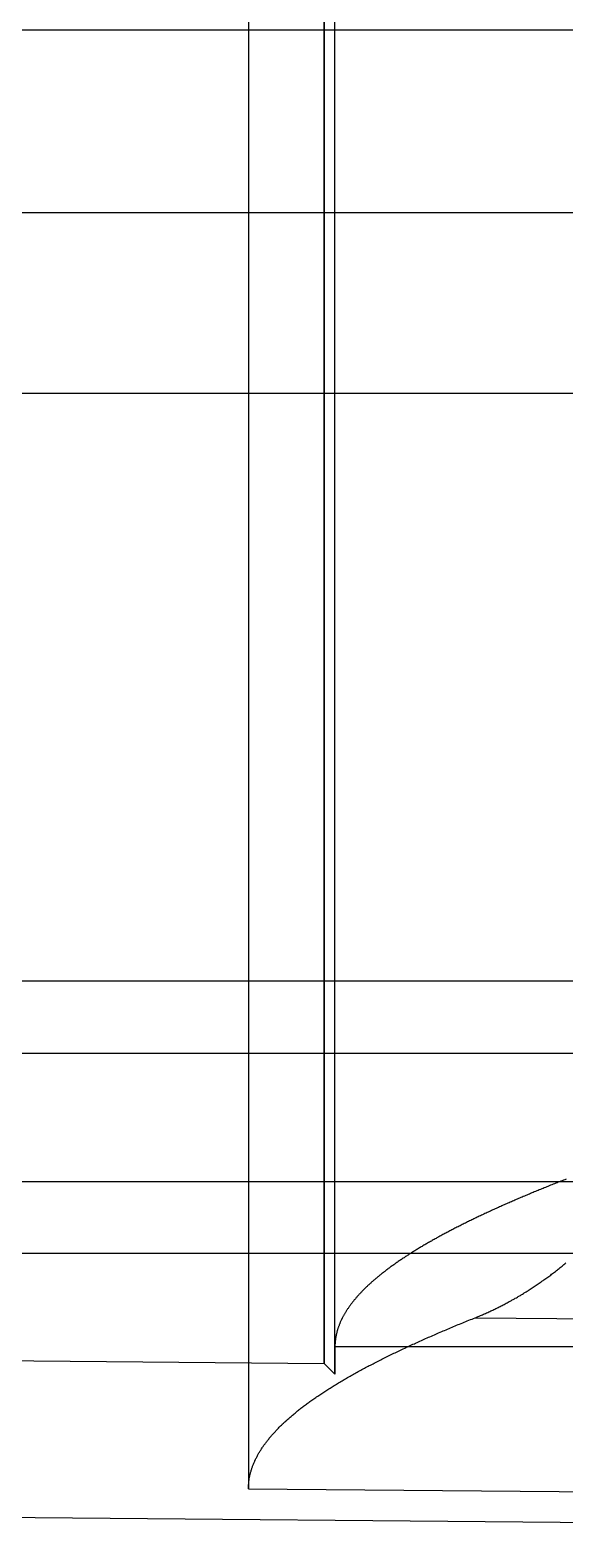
# Model space of a CAD drawing. Extents: x 0 to 702, y -13 to 12.
# Drawn here: x 690.23 to 694.32, y -12.33 to -0.86 of the extents above; entities that cross this region are included whole.
import ezdxf

# ---------------------------------------------------------------- set-up
doc = ezdxf.new("R2010")
doc.units = 0
doc.layers.get('0').update_dxf_attribs({"linetype": 'CONTINUOUS'})

# ---------------------------------------------------------------- blocks, each defined once
blk = doc.blocks.new('*U1')
for p, q in [((668.5, -0.856, 25.987), (702, -0.856, 25.987)), ((668.5, -3.633, 25.568), (702, -3.633, 25.568)), ((672.2, -8.128, 9.221), (698.4, -8.128, 9.221)), ((672.2, -10.211, 19.269), (698.4, -10.211, 19.269))]:
    blk.add_line(p, q)
at = {"extrusion": (0, -0.11486, 0.993382)}
for p, q in [((668.5, -0.856, 25.987), (702, -0.856, 25.987)), ((668.5, -2.252, 25.826), (702, -2.252, 25.826))]:
    blk.add_line(p, q, dxfattribs=at)
at = {"extrusion": (0, -0.183875, 0.98295)}
for p, q in [((668.5, -2.252, 25.826), (702, -2.252, 25.826)), ((668.5, -3.633, 25.568), (702, -3.633, 25.568))]:
    blk.add_line(p, q, dxfattribs=at)
at = {"extrusion": (0, -0.988768, -0.149458)}
for p, q in [((672.2, -8.128, 9.221), (698.4, -8.128, 9.221)), ((672.2, -8.681, 12.88), (698.4, -8.681, 12.88)), ((672.2, -9.662, 15.636), (698.4, -9.662, 15.636)), ((672.2, -10.211, 19.269), (698.4, -10.211, 19.269))]:
    blk.add_line(p, q, dxfattribs=at)
at = {"extrusion": (0, -0.942084, -0.335378)}
for p, q in [((672.2, -8.681, 12.88), (698.4, -8.681, 12.88)), ((672.2, -9.662, 15.636), (698.4, -9.662, 15.636))]:
    blk.add_line(p, q, dxfattribs=at)
blk = doc.blocks.new('*U4')
for p, q in [((642.2, -10.614738, 15.987856), (692.480303, -11.053528, 15.987856)), ((642.2, -10.614738, 15.987856), (692.480303, -11.053528, 15.987856)), ((693.633359, -10.704306, 7.232889), (702, -10.775829, 7.218207)), ((692.561943, -10.924762, 13.902303), (702, -10.924762, 13.902303)), ((692.480303, -11.053528, 15.987856), (692.561943, -11.136605, 15.987856)), ((692.480303, -11.053528, 15.987856), (692.561943, -11.136605, 15.987856)), ((642.28691, -11.81363, 15.987856), (702, -12.334738, 15.987856)), ((642.28691, -11.81363, 15.987856), (702, -12.334738, 15.987856)), ((691.90019, -12.012084, 13.679108), (702, -12.098424, 13.661385))]:
    blk.add_line(p, q)
at = {"extrusion": (-0.008727, -0.979538, -0.20107)}
for p, q in [((693.633359, -10.704306, 7.232889), (702, -10.775829, 7.218207)), ((691.90019, -12.012084, 13.679108), (702, -12.098424, 13.661385))]:
    blk.add_line(p, q, dxfattribs=at)
at = {"extrusion": (0, 0.979575, 0.201078)}
blk.add_line((692.561943, -10.924762, 13.902303), (702, -10.924762, 13.902303), dxfattribs=at)
for points in [[(693.633, -10.7043, 7.23289), (693.641, -10.701, 7.21672), (693.65, -10.6978, 7.20056), (693.658, -10.6944, 7.18441), (693.666, -10.6911, 7.16826), (693.674, -10.6877, 7.15212), (693.682, -10.6843, 7.13598), (693.69, -10.6809, 7.11985), (693.698, -10.6774, 7.10373), (693.706, -10.6739, 7.08762), (693.714, -10.6704, 7.07151), (693.722, -10.6668, 7.0554), (693.73, -10.6632, 7.03931), (693.738, -10.6596, 7.02322), (693.746, -10.656, 7.00713), (693.754, -10.6523, 6.99106), (693.762, -10.6486, 6.97499), (693.77, -10.6449, 6.95892), (693.778, -10.6411, 6.94286), (693.785, -10.6373, 6.92681), (693.793, -10.6335, 6.91077), (693.801, -10.6296, 6.89473), (693.809, -10.6258, 6.8787), (693.817, -10.6218, 6.86267), (693.825, -10.6179, 6.84666), (693.833, -10.6139, 6.83064), (693.841, -10.6099, 6.81464), (693.848, -10.6059, 6.79864), (693.856, -10.6018, 6.78265), (693.864, -10.5978, 6.76666), (693.872, -10.5936, 6.75069), (693.88, -10.5895, 6.73471), (693.887, -10.5853, 6.71875), (693.895, -10.5811, 6.70279), (693.903, -10.5769, 6.68684), (693.911, -10.5726, 6.67089), (693.918, -10.5683, 6.65496), (693.926, -10.564, 6.63902), (693.934, -10.5596, 6.6231), (693.941, -10.5552, 6.60718), (693.949, -10.5508, 6.59127), (693.957, -10.5464, 6.57536), (693.964, -10.5419, 6.55947), (693.972, -10.5374, 6.54358), (693.98, -10.5328, 6.52769), (693.987, -10.5283, 6.51181), (693.995, -10.5237, 6.49594), (694.003, -10.5191, 6.48008), (694.01, -10.5144, 6.46422), (694.018, -10.5097, 6.44837), (694.025, -10.505, 6.43253), (694.033, -10.5002, 6.41669), (694.041, -10.4955, 6.40087), (694.048, -10.4907, 6.38504), (694.056, -10.4858, 6.36923), (694.063, -10.4809, 6.35342), (694.071, -10.476, 6.33762), (694.078, -10.4711, 6.32182), (694.086, -10.4662, 6.30604), (694.093, -10.4612, 6.29025), (694.101, -10.4562, 6.27448), (694.108, -10.4511, 6.25871), (694.116, -10.446, 6.24295), (694.123, -10.4409, 6.2272), (694.13, -10.4358, 6.21146), (694.138, -10.4306, 6.19572), (694.145, -10.4254, 6.17999), (694.153, -10.4202, 6.16426), (694.16, -10.4149, 6.14855), (694.167, -10.4096, 6.13283), (694.175, -10.4043, 6.11713), (694.182, -10.3989, 6.10144), (694.19, -10.3935, 6.08575), (694.197, -10.3881, 6.07007), (694.204, -10.3827, 6.05439), (694.212, -10.3772, 6.03872), (694.219, -10.3717, 6.02306), (694.226, -10.3661, 6.00741), (694.233, -10.3606, 5.99176), (694.241, -10.355, 5.97613), (694.248, -10.3493, 5.96049), (694.255, -10.3437, 5.94487), (694.263, -10.338, 5.92925), (694.27, -10.3323, 5.91364), (694.277, -10.3265, 5.89804), (694.284, -10.3207, 5.88245), (694.291, -10.3149, 5.86686), (694.299, -10.3091, 5.85128), (694.306, -10.3032, 5.8357), (694.313, -10.2973, 5.82014), (694.32, -10.2913, 5.80458), (694.327, -10.2854, 5.78903)], [(693.633, -10.7043, 7.23289), (693.641, -10.701, 7.21672), (693.65, -10.6978, 7.20056), (693.658, -10.6944, 7.18441), (693.666, -10.6911, 7.16826), (693.674, -10.6877, 7.15212), (693.682, -10.6843, 7.13598), (693.69, -10.6809, 7.11985), (693.698, -10.6774, 7.10373), (693.706, -10.6739, 7.08762), (693.714, -10.6704, 7.07151), (693.722, -10.6668, 7.0554), (693.73, -10.6632, 7.03931), (693.738, -10.6596, 7.02322), (693.746, -10.656, 7.00713), (693.754, -10.6523, 6.99106), (693.762, -10.6486, 6.97499), (693.77, -10.6449, 6.95892), (693.778, -10.6411, 6.94286), (693.785, -10.6373, 6.92681), (693.793, -10.6335, 6.91077), (693.801, -10.6296, 6.89473), (693.809, -10.6258, 6.8787), (693.817, -10.6218, 6.86267), (693.825, -10.6179, 6.84666), (693.833, -10.6139, 6.83064), (693.841, -10.6099, 6.81464), (693.848, -10.6059, 6.79864), (693.856, -10.6018, 6.78265), (693.864, -10.5978, 6.76666), (693.872, -10.5936, 6.75069), (693.88, -10.5895, 6.73471), (693.887, -10.5853, 6.71875), (693.895, -10.5811, 6.70279), (693.903, -10.5769, 6.68684), (693.911, -10.5726, 6.67089), (693.918, -10.5683, 6.65496), (693.926, -10.564, 6.63902), (693.934, -10.5596, 6.6231), (693.941, -10.5552, 6.60718), (693.949, -10.5508, 6.59127), (693.957, -10.5464, 6.57536), (693.964, -10.5419, 6.55947), (693.972, -10.5374, 6.54358), (693.98, -10.5328, 6.52769), (693.987, -10.5283, 6.51181), (693.995, -10.5237, 6.49594), (694.003, -10.5191, 6.48008), (694.01, -10.5144, 6.46422), (694.018, -10.5097, 6.44837), (694.025, -10.505, 6.43253), (694.033, -10.5002, 6.41669), (694.041, -10.4955, 6.40087), (694.048, -10.4907, 6.38504), (694.056, -10.4858, 6.36923), (694.063, -10.4809, 6.35342), (694.071, -10.476, 6.33762), (694.078, -10.4711, 6.32182), (694.086, -10.4662, 6.30604), (694.093, -10.4612, 6.29025), (694.101, -10.4562, 6.27448), (694.108, -10.4511, 6.25871), (694.116, -10.446, 6.24295), (694.123, -10.4409, 6.2272), (694.13, -10.4358, 6.21146), (694.138, -10.4306, 6.19572), (694.145, -10.4254, 6.17999), (694.153, -10.4202, 6.16426), (694.16, -10.4149, 6.14855), (694.167, -10.4096, 6.13283), (694.175, -10.4043, 6.11713), (694.182, -10.3989, 6.10144), (694.19, -10.3935, 6.08575), (694.197, -10.3881, 6.07007), (694.204, -10.3827, 6.05439), (694.212, -10.3772, 6.03872), (694.219, -10.3717, 6.02306), (694.226, -10.3661, 6.00741), (694.233, -10.3606, 5.99176), (694.241, -10.355, 5.97613), (694.248, -10.3493, 5.96049), (694.255, -10.3437, 5.94487), (694.263, -10.338, 5.92925), (694.27, -10.3323, 5.91364), (694.277, -10.3265, 5.89804), (694.284, -10.3207, 5.88245), (694.291, -10.3149, 5.86686), (694.299, -10.3091, 5.85128), (694.306, -10.3032, 5.8357), (694.313, -10.2973, 5.82014), (694.32, -10.2913, 5.80458), (694.327, -10.2854, 5.78903)], [(694.329, -9.64474, 7.66654), (694.319, -9.64862, 7.68543), (694.309, -9.6525, 7.70434), (694.299, -9.65638, 7.72324), (694.289, -9.66027, 7.74216), (694.279, -9.66415, 7.76108), (694.269, -9.66803, 7.78001), (694.26, -9.67192, 7.79894), (694.25, -9.67581, 7.81788), (694.24, -9.6797, 7.83683), (694.23, -9.68359, 7.85578), (694.221, -9.68748, 7.87475), (694.211, -9.69138, 7.89371), (694.201, -9.69527, 7.91269), (694.191, -9.69917, 7.93167), (694.182, -9.70307, 7.95066), (694.172, -9.70696, 7.96966), (694.163, -9.71087, 7.98866), (694.153, -9.71477, 8.00767), (694.143, -9.71867, 8.02669), (694.134, -9.72258, 8.04571), (694.124, -9.72648, 8.06475), (694.115, -9.73039, 8.08378), (694.105, -9.7343, 8.10283), (694.096, -9.73821, 8.12188), (694.086, -9.74213, 8.14094), (694.077, -9.74604, 8.16001), (694.068, -9.74995, 8.17909), (694.058, -9.75387, 8.19817), (694.049, -9.75779, 8.21726), (694.039, -9.76171, 8.23636), (694.03, -9.76563, 8.25546), (694.021, -9.76956, 8.27458), (694.011, -9.77348, 8.2937), (694.002, -9.77741, 8.31282), (693.993, -9.78133, 8.33196), (693.984, -9.78526, 8.3511), (693.974, -9.7892, 8.37025), (693.965, -9.79313, 8.38941), (693.956, -9.79706, 8.40858), (693.947, -9.801, 8.42775), (693.938, -9.80494, 8.44693), (693.929, -9.80887, 8.46612), (693.92, -9.81281, 8.48532), (693.911, -9.81676, 8.50452), (693.902, -9.8207, 8.52373), (693.893, -9.82465, 8.54296), (693.884, -9.82859, 8.56218), (693.875, -9.83254, 8.58142), (693.866, -9.83649, 8.60066), (693.857, -9.84044, 8.61992), (693.848, -9.8444, 8.63918), (693.839, -9.84835, 8.65845), (693.83, -9.85231, 8.67772), (693.821, -9.85627, 8.69701), (693.812, -9.86023, 8.7163), (693.804, -9.86419, 8.7356), (693.795, -9.86815, 8.75491), (693.786, -9.87212, 8.77423), (693.777, -9.87609, 8.79356), (693.769, -9.88006, 8.81289), (693.76, -9.88403, 8.83223), (693.751, -9.888, 8.85159), (693.743, -9.89197, 8.87095), (693.734, -9.89595, 8.89031), (693.725, -9.89993, 8.90969), (693.717, -9.90391, 8.92908), (693.708, -9.90789, 8.94847), (693.7, -9.91187, 8.96787), (693.691, -9.91585, 8.98728), (693.683, -9.91984, 9.0067), (693.674, -9.92383, 9.02613), (693.666, -9.92782, 9.04557), (693.658, -9.93181, 9.06502), (693.649, -9.9358, 9.08447), (693.641, -9.9398, 9.10393), (693.633, -9.9438, 9.12341), (693.624, -9.94779, 9.14289), (693.616, -9.9518, 9.16238), (693.608, -9.9558, 9.18188), (693.6, -9.9598, 9.20138), (693.591, -9.96381, 9.2209), (693.583, -9.96782, 9.24043), (693.575, -9.97183, 9.25996), (693.567, -9.97584, 9.27951), (693.559, -9.97985, 9.29906), (693.551, -9.98387, 9.31862), (693.543, -9.98788, 9.33819), (693.535, -9.9919, 9.35777), (693.527, -9.99593, 9.37736), (693.519, -9.99995, 9.39696), (693.511, -10.004, 9.41657), (693.503, -10.008, 9.43619), (693.495, -10.012, 9.45582), (693.487, -10.0161, 9.47545), (693.479, -10.0201, 9.4951), (693.471, -10.0241, 9.51475), (693.463, -10.0282, 9.53442), (693.456, -10.0322, 9.55409), (693.448, -10.0362, 9.57378), (693.44, -10.0403, 9.59347), (693.433, -10.0443, 9.61317), (693.425, -10.0484, 9.63289), (693.417, -10.0524, 9.65261), (693.41, -10.0565, 9.67234), (693.402, -10.0605, 9.69208), (693.395, -10.0646, 9.71184), (693.387, -10.0686, 9.7316), (693.379, -10.0727, 9.75137), (693.372, -10.0768, 9.77115), (693.365, -10.0808, 9.79094), (693.357, -10.0849, 9.81074), (693.35, -10.089, 9.83055), (693.342, -10.093, 9.85037), (693.335, -10.0971, 9.8702), (693.328, -10.1012, 9.89004), (693.32, -10.1052, 9.90989), (693.313, -10.1093, 9.92975), (693.306, -10.1134, 9.94963), (693.299, -10.1175, 9.96951), (693.292, -10.1216, 9.9894), (693.284, -10.1256, 10.0093), (693.277, -10.1297, 10.0292), (693.27, -10.1338, 10.0491), (693.263, -10.1379, 10.0691), (693.256, -10.142, 10.089), (693.249, -10.1461, 10.109), (693.242, -10.1502, 10.1289), (693.235, -10.1543, 10.1489), (693.228, -10.1584, 10.1689), (693.221, -10.1625, 10.1889), (693.214, -10.1666, 10.2089), (693.208, -10.1707, 10.2289), (693.201, -10.1748, 10.2489), (693.194, -10.1789, 10.269), (693.187, -10.1831, 10.289), (693.181, -10.1872, 10.3091), (693.174, -10.1913, 10.3291), (693.167, -10.1954, 10.3492), (693.161, -10.1995, 10.3693), (693.154, -10.2037, 10.3894), (693.147, -10.2078, 10.4095), (693.141, -10.2119, 10.4296), (693.134, -10.2161, 10.4498), (693.128, -10.2202, 10.4699), (693.121, -10.2243, 10.4901), (693.115, -10.2285, 10.5102), (693.109, -10.2326, 10.5304), (693.102, -10.2368, 10.5506), (693.096, -10.2409, 10.5708), (693.09, -10.2451, 10.591), (693.083, -10.2492, 10.6112), (693.077, -10.2534, 10.6315), (693.071, -10.2575, 10.6517), (693.065, -10.2617, 10.672), (693.059, -10.2658, 10.6922), (693.052, -10.27, 10.7125), (693.046, -10.2742, 10.7328), (693.04, -10.2783, 10.7531), (693.034, -10.2825, 10.7734), (693.028, -10.2867, 10.7938), (693.022, -10.2908, 10.8141), (693.016, -10.295, 10.8344), (693.011, -10.2992, 10.8548), (693.005, -10.3034, 10.8752), (692.999, -10.3076, 10.8956), (692.993, -10.3118, 10.916), (692.987, -10.3159, 10.9364), (692.982, -10.3201, 10.9568), (692.976, -10.3243, 10.9772), (692.97, -10.3285, 10.9977), (692.965, -10.3327, 11.0181), (692.959, -10.3369, 11.0386), (692.954, -10.3411, 11.0591), (692.948, -10.3453, 11.0796), (692.943, -10.3496, 11.1001), (692.937, -10.3538, 11.1206), (692.932, -10.358, 11.1411), (692.926, -10.3622, 11.1617), (692.921, -10.3664, 11.1822), (692.916, -10.3706, 11.2028), (692.91, -10.3749, 11.2234), (692.905, -10.3791, 11.244), (692.9, -10.3833, 11.2646), (692.895, -10.3876, 11.2852), (692.89, -10.3918, 11.3058), (692.884, -10.396, 11.3265), (692.879, -10.4003, 11.3471), (692.874, -10.4045, 11.3678), (692.869, -10.4088, 11.3885), (692.864, -10.413, 11.4092), (692.859, -10.4173, 11.4299), (692.854, -10.4215, 11.4507), (692.85, -10.4258, 11.4714), (692.845, -10.43, 11.4922), (692.84, -10.4343, 11.5129), (692.835, -10.4386, 11.5337), (692.831, -10.4428, 11.5545), (692.826, -10.4471, 11.5753), (692.821, -10.4514, 11.5962), (692.817, -10.4557, 11.617), (692.812, -10.4599, 11.6379), (692.808, -10.4642, 11.6587), (692.803, -10.4685, 11.6796), (692.799, -10.4728, 11.7005), (692.794, -10.4771, 11.7214), (692.79, -10.4814, 11.7423), (692.785, -10.4857, 11.7632), (692.781, -10.49, 11.7842), (692.777, -10.4943, 11.8051), (692.773, -10.4986, 11.8261), (692.768, -10.5029, 11.847), (692.764, -10.5072, 11.868), (692.76, -10.5115, 11.889), (692.756, -10.5158, 11.9099), (692.752, -10.5201, 11.9309), (692.748, -10.5244, 11.9519), (692.744, -10.5287, 11.9729), (692.74, -10.533, 11.994), (692.736, -10.5373, 12.015), (692.732, -10.5417, 12.036), (692.729, -10.546, 12.057), (692.725, -10.5503, 12.0781), (692.721, -10.5546, 12.0991), (692.718, -10.5589, 12.1201), (692.714, -10.5633, 12.1412), (692.71, -10.5676, 12.1622), (692.707, -10.5719, 12.1833), (692.703, -10.5762, 12.2044), (692.7, -10.5805, 12.2254), (692.696, -10.5849, 12.2465), (692.693, -10.5892, 12.2676), (692.69, -10.5935, 12.2886), (692.686, -10.5979, 12.3097), (692.683, -10.6022, 12.3308), (692.68, -10.6065, 12.3519), (692.677, -10.6108, 12.373), (692.674, -10.6152, 12.3941), (692.671, -10.6195, 12.4152), (692.668, -10.6238, 12.4363), (692.665, -10.6282, 12.4574), (692.662, -10.6325, 12.4785), (692.659, -10.6368, 12.4996), (692.656, -10.6412, 12.5207), (692.653, -10.6455, 12.5418), (692.65, -10.6498, 12.563), (692.647, -10.6542, 12.5841), (692.645, -10.6585, 12.6052), (692.642, -10.6629, 12.6264), (692.639, -10.6672, 12.6475), (692.637, -10.6715, 12.6687), (692.634, -10.6759, 12.6898), (692.632, -10.6802, 12.711), (692.629, -10.6846, 12.7321), (692.627, -10.6889, 12.7533), (692.625, -10.6932, 12.7745), (692.622, -10.6976, 12.7956), (692.62, -10.7019, 12.8168), (692.618, -10.7063, 12.838), (692.616, -10.7106, 12.8592), (692.613, -10.715, 12.8803), (692.611, -10.7193, 12.9015), (692.609, -10.7237, 12.9227), (692.607, -10.728, 12.9439), (692.605, -10.7324, 12.9651), (692.603, -10.7367, 12.9864), (692.601, -10.7411, 13.0076), (692.6, -10.7455, 13.0288), (692.598, -10.7498, 13.05), (692.596, -10.7542, 13.0712), (692.594, -10.7585, 13.0925), (692.593, -10.7629, 13.1137), (692.591, -10.7672, 13.1349), (692.589, -10.7716, 13.1562), (692.588, -10.776, 13.1774), (692.586, -10.7803, 13.1987), (692.585, -10.7847, 13.2199), (692.584, -10.7891, 13.2412), (692.582, -10.7934, 13.2624), (692.581, -10.7978, 13.2837), (692.58, -10.8021, 13.305), (692.578, -10.8065, 13.3263), (692.577, -10.8109, 13.3475), (692.576, -10.8153, 13.3688), (692.575, -10.8196, 13.3901), (692.574, -10.824, 13.4114), (692.573, -10.8284, 13.4327), (692.572, -10.8327, 13.454), (692.571, -10.8371, 13.4753), (692.57, -10.8415, 13.4966), (692.569, -10.8459, 13.5179), (692.568, -10.8502, 13.5392), (692.568, -10.8546, 13.5606), (692.567, -10.859, 13.5819), (692.566, -10.8634, 13.6032), (692.566, -10.8677, 13.6246), (692.565, -10.8721, 13.6459), (692.565, -10.8765, 13.6672), (692.564, -10.8809, 13.6886), (692.564, -10.8853, 13.7099), (692.563, -10.8897, 13.7313), (692.563, -10.894, 13.7527), (692.563, -10.8984, 13.774), (692.563, -10.9028, 13.7954), (692.562, -10.9072, 13.8168), (692.562, -10.9116, 13.8381), (692.562, -10.916, 13.8595), (692.562, -10.9204, 13.8809), (692.562, -10.9248, 13.9023)], [(694.329, -9.64474, 7.66654), (694.319, -9.64862, 7.68543), (694.309, -9.6525, 7.70434), (694.299, -9.65638, 7.72324), (694.289, -9.66027, 7.74216), (694.279, -9.66415, 7.76108), (694.269, -9.66803, 7.78001), (694.26, -9.67192, 7.79894), (694.25, -9.67581, 7.81788), (694.24, -9.6797, 7.83683), (694.23, -9.68359, 7.85578), (694.221, -9.68748, 7.87475), (694.211, -9.69138, 7.89371), (694.201, -9.69527, 7.91269), (694.191, -9.69917, 7.93167), (694.182, -9.70307, 7.95066), (694.172, -9.70696, 7.96966), (694.163, -9.71087, 7.98866), (694.153, -9.71477, 8.00767), (694.143, -9.71867, 8.02669), (694.134, -9.72258, 8.04571), (694.124, -9.72648, 8.06475), (694.115, -9.73039, 8.08378), (694.105, -9.7343, 8.10283), (694.096, -9.73821, 8.12188), (694.086, -9.74213, 8.14094), (694.077, -9.74604, 8.16001), (694.068, -9.74995, 8.17909), (694.058, -9.75387, 8.19817), (694.049, -9.75779, 8.21726), (694.039, -9.76171, 8.23636), (694.03, -9.76563, 8.25546), (694.021, -9.76956, 8.27458), (694.011, -9.77348, 8.2937), (694.002, -9.77741, 8.31282), (693.993, -9.78133, 8.33196), (693.984, -9.78526, 8.3511), (693.974, -9.7892, 8.37025), (693.965, -9.79313, 8.38941), (693.956, -9.79706, 8.40858), (693.947, -9.801, 8.42775), (693.938, -9.80494, 8.44693), (693.929, -9.80887, 8.46612), (693.92, -9.81281, 8.48532), (693.911, -9.81676, 8.50452), (693.902, -9.8207, 8.52373), (693.893, -9.82465, 8.54296), (693.884, -9.82859, 8.56218), (693.875, -9.83254, 8.58142), (693.866, -9.83649, 8.60066), (693.857, -9.84044, 8.61992), (693.848, -9.8444, 8.63918), (693.839, -9.84835, 8.65845), (693.83, -9.85231, 8.67772), (693.821, -9.85627, 8.69701), (693.812, -9.86023, 8.7163), (693.804, -9.86419, 8.7356), (693.795, -9.86815, 8.75491), (693.786, -9.87212, 8.77423), (693.777, -9.87609, 8.79356), (693.769, -9.88006, 8.81289), (693.76, -9.88403, 8.83223), (693.751, -9.888, 8.85159), (693.743, -9.89197, 8.87095), (693.734, -9.89595, 8.89031), (693.725, -9.89993, 8.90969), (693.717, -9.90391, 8.92908), (693.708, -9.90789, 8.94847), (693.7, -9.91187, 8.96787), (693.691, -9.91585, 8.98728), (693.683, -9.91984, 9.0067), (693.674, -9.92383, 9.02613), (693.666, -9.92782, 9.04557), (693.658, -9.93181, 9.06502), (693.649, -9.9358, 9.08447), (693.641, -9.9398, 9.10393), (693.633, -9.9438, 9.12341), (693.624, -9.94779, 9.14289), (693.616, -9.9518, 9.16238), (693.608, -9.9558, 9.18188), (693.6, -9.9598, 9.20138), (693.591, -9.96381, 9.2209), (693.583, -9.96782, 9.24043), (693.575, -9.97183, 9.25996), (693.567, -9.97584, 9.27951), (693.559, -9.97985, 9.29906), (693.551, -9.98387, 9.31862), (693.543, -9.98788, 9.33819), (693.535, -9.9919, 9.35777), (693.527, -9.99593, 9.37736), (693.519, -9.99995, 9.39696), (693.511, -10.004, 9.41657), (693.503, -10.008, 9.43619), (693.495, -10.012, 9.45582), (693.487, -10.0161, 9.47545), (693.479, -10.0201, 9.4951), (693.471, -10.0241, 9.51475), (693.463, -10.0282, 9.53442), (693.456, -10.0322, 9.55409), (693.448, -10.0362, 9.57378), (693.44, -10.0403, 9.59347), (693.433, -10.0443, 9.61317), (693.425, -10.0484, 9.63289), (693.417, -10.0524, 9.65261), (693.41, -10.0565, 9.67234), (693.402, -10.0605, 9.69208), (693.395, -10.0646, 9.71184), (693.387, -10.0686, 9.7316), (693.379, -10.0727, 9.75137), (693.372, -10.0768, 9.77115), (693.365, -10.0808, 9.79094), (693.357, -10.0849, 9.81074), (693.35, -10.089, 9.83055), (693.342, -10.093, 9.85037), (693.335, -10.0971, 9.8702), (693.328, -10.1012, 9.89004), (693.32, -10.1052, 9.90989), (693.313, -10.1093, 9.92975), (693.306, -10.1134, 9.94963), (693.299, -10.1175, 9.96951), (693.292, -10.1216, 9.9894), (693.284, -10.1256, 10.0093), (693.277, -10.1297, 10.0292), (693.27, -10.1338, 10.0491), (693.263, -10.1379, 10.0691), (693.256, -10.142, 10.089), (693.249, -10.1461, 10.109), (693.242, -10.1502, 10.1289), (693.235, -10.1543, 10.1489), (693.228, -10.1584, 10.1689), (693.221, -10.1625, 10.1889), (693.214, -10.1666, 10.2089), (693.208, -10.1707, 10.2289), (693.201, -10.1748, 10.2489), (693.194, -10.1789, 10.269), (693.187, -10.1831, 10.289), (693.181, -10.1872, 10.3091), (693.174, -10.1913, 10.3291), (693.167, -10.1954, 10.3492), (693.161, -10.1995, 10.3693), (693.154, -10.2037, 10.3894), (693.147, -10.2078, 10.4095), (693.141, -10.2119, 10.4296), (693.134, -10.2161, 10.4498), (693.128, -10.2202, 10.4699), (693.121, -10.2243, 10.4901), (693.115, -10.2285, 10.5102), (693.109, -10.2326, 10.5304), (693.102, -10.2368, 10.5506), (693.096, -10.2409, 10.5708), (693.09, -10.2451, 10.591), (693.083, -10.2492, 10.6112), (693.077, -10.2534, 10.6315), (693.071, -10.2575, 10.6517), (693.065, -10.2617, 10.672), (693.059, -10.2658, 10.6922), (693.052, -10.27, 10.7125), (693.046, -10.2742, 10.7328), (693.04, -10.2783, 10.7531), (693.034, -10.2825, 10.7734), (693.028, -10.2867, 10.7938), (693.022, -10.2908, 10.8141), (693.016, -10.295, 10.8344), (693.011, -10.2992, 10.8548), (693.005, -10.3034, 10.8752), (692.999, -10.3076, 10.8956), (692.993, -10.3118, 10.916), (692.987, -10.3159, 10.9364), (692.982, -10.3201, 10.9568), (692.976, -10.3243, 10.9772), (692.97, -10.3285, 10.9977), (692.965, -10.3327, 11.0181), (692.959, -10.3369, 11.0386), (692.954, -10.3411, 11.0591), (692.948, -10.3453, 11.0796), (692.943, -10.3496, 11.1001), (692.937, -10.3538, 11.1206), (692.932, -10.358, 11.1411), (692.926, -10.3622, 11.1617), (692.921, -10.3664, 11.1822), (692.916, -10.3706, 11.2028), (692.91, -10.3749, 11.2234), (692.905, -10.3791, 11.244), (692.9, -10.3833, 11.2646), (692.895, -10.3876, 11.2852), (692.89, -10.3918, 11.3058), (692.884, -10.396, 11.3265), (692.879, -10.4003, 11.3471), (692.874, -10.4045, 11.3678), (692.869, -10.4088, 11.3885), (692.864, -10.413, 11.4092), (692.859, -10.4173, 11.4299), (692.854, -10.4215, 11.4507), (692.85, -10.4258, 11.4714), (692.845, -10.43, 11.4922), (692.84, -10.4343, 11.5129), (692.835, -10.4386, 11.5337), (692.831, -10.4428, 11.5545), (692.826, -10.4471, 11.5753), (692.821, -10.4514, 11.5962), (692.817, -10.4557, 11.617), (692.812, -10.4599, 11.6379), (692.808, -10.4642, 11.6587), (692.803, -10.4685, 11.6796), (692.799, -10.4728, 11.7005), (692.794, -10.4771, 11.7214), (692.79, -10.4814, 11.7423), (692.785, -10.4857, 11.7632), (692.781, -10.49, 11.7842), (692.777, -10.4943, 11.8051), (692.773, -10.4986, 11.8261), (692.768, -10.5029, 11.847), (692.764, -10.5072, 11.868), (692.76, -10.5115, 11.889), (692.756, -10.5158, 11.9099), (692.752, -10.5201, 11.9309), (692.748, -10.5244, 11.9519), (692.744, -10.5287, 11.9729), (692.74, -10.533, 11.994), (692.736, -10.5373, 12.015), (692.732, -10.5417, 12.036), (692.729, -10.546, 12.057), (692.725, -10.5503, 12.0781), (692.721, -10.5546, 12.0991), (692.718, -10.5589, 12.1201), (692.714, -10.5633, 12.1412), (692.71, -10.5676, 12.1622), (692.707, -10.5719, 12.1833), (692.703, -10.5762, 12.2044), (692.7, -10.5805, 12.2254), (692.696, -10.5849, 12.2465), (692.693, -10.5892, 12.2676), (692.69, -10.5935, 12.2886), (692.686, -10.5979, 12.3097), (692.683, -10.6022, 12.3308), (692.68, -10.6065, 12.3519), (692.677, -10.6108, 12.373), (692.674, -10.6152, 12.3941), (692.671, -10.6195, 12.4152), (692.668, -10.6238, 12.4363), (692.665, -10.6282, 12.4574), (692.662, -10.6325, 12.4785), (692.659, -10.6368, 12.4996), (692.656, -10.6412, 12.5207), (692.653, -10.6455, 12.5418), (692.65, -10.6498, 12.563), (692.647, -10.6542, 12.5841), (692.645, -10.6585, 12.6052), (692.642, -10.6629, 12.6264), (692.639, -10.6672, 12.6475), (692.637, -10.6715, 12.6687), (692.634, -10.6759, 12.6898), (692.632, -10.6802, 12.711), (692.629, -10.6846, 12.7321), (692.627, -10.6889, 12.7533), (692.625, -10.6932, 12.7745), (692.622, -10.6976, 12.7956), (692.62, -10.7019, 12.8168), (692.618, -10.7063, 12.838), (692.616, -10.7106, 12.8592), (692.613, -10.715, 12.8803), (692.611, -10.7193, 12.9015), (692.609, -10.7237, 12.9227), (692.607, -10.728, 12.9439), (692.605, -10.7324, 12.9651), (692.603, -10.7367, 12.9864), (692.601, -10.7411, 13.0076), (692.6, -10.7455, 13.0288), (692.598, -10.7498, 13.05), (692.596, -10.7542, 13.0712), (692.594, -10.7585, 13.0925), (692.593, -10.7629, 13.1137), (692.591, -10.7672, 13.1349), (692.589, -10.7716, 13.1562), (692.588, -10.776, 13.1774), (692.586, -10.7803, 13.1987), (692.585, -10.7847, 13.2199), (692.584, -10.7891, 13.2412), (692.582, -10.7934, 13.2624), (692.581, -10.7978, 13.2837), (692.58, -10.8021, 13.305), (692.578, -10.8065, 13.3263), (692.577, -10.8109, 13.3475), (692.576, -10.8153, 13.3688), (692.575, -10.8196, 13.3901), (692.574, -10.824, 13.4114), (692.573, -10.8284, 13.4327), (692.572, -10.8327, 13.454), (692.571, -10.8371, 13.4753), (692.57, -10.8415, 13.4966), (692.569, -10.8459, 13.5179), (692.568, -10.8502, 13.5392), (692.568, -10.8546, 13.5606), (692.567, -10.859, 13.5819), (692.566, -10.8634, 13.6032), (692.566, -10.8677, 13.6246), (692.565, -10.8721, 13.6459), (692.565, -10.8765, 13.6672), (692.564, -10.8809, 13.6886), (692.564, -10.8853, 13.7099), (692.563, -10.8897, 13.7313), (692.563, -10.894, 13.7527), (692.563, -10.8984, 13.774), (692.563, -10.9028, 13.7954), (692.562, -10.9072, 13.8168), (692.562, -10.9116, 13.8381), (692.562, -10.916, 13.8595), (692.562, -10.9204, 13.8809), (692.562, -10.9248, 13.9023)], [(691.9, -12.0121, 13.6791), (691.9, -12.0066, 13.6525), (691.9, -12.0012, 13.626), (691.9, -11.9957, 13.5994), (691.901, -11.9903, 13.5729), (691.901, -11.9848, 13.5463), (691.901, -11.9794, 13.5198), (691.902, -11.974, 13.4933), (691.902, -11.9685, 13.4668), (691.903, -11.9631, 13.4403), (691.903, -11.9577, 13.4138), (691.904, -11.9522, 13.3873), (691.905, -11.9468, 13.3609), (691.906, -11.9414, 13.3344), (691.906, -11.936, 13.308), (691.907, -11.9305, 13.2816), (691.908, -11.9251, 13.2551), (691.909, -11.9197, 13.2287), (691.91, -11.9143, 13.2023), (691.912, -11.9089, 13.176), (691.913, -11.9035, 13.1496), (691.914, -11.8981, 13.1232), (691.916, -11.8927, 13.0969), (691.917, -11.8873, 13.0705), (691.918, -11.8819, 13.0442), (691.92, -11.8765, 13.0178), (691.922, -11.8711, 12.9915), (691.923, -11.8658, 12.9652), (691.925, -11.8604, 12.9389), (691.927, -11.855, 12.9127), (691.929, -11.8496, 12.8864), (691.931, -11.8442, 12.8601), (691.932, -11.8389, 12.8339), (691.935, -11.8335, 12.8076), (691.937, -11.8281, 12.7814), (691.939, -11.8228, 12.7552), (691.941, -11.8174, 12.729), (691.943, -11.8121, 12.7028), (691.946, -11.8067, 12.6766), (691.948, -11.8013, 12.6504), (691.95, -11.796, 12.6242), (691.953, -11.7906, 12.598), (691.955, -11.7853, 12.5719), (691.958, -11.78, 12.5458), (691.961, -11.7746, 12.5196), (691.964, -11.7693, 12.4935), (691.966, -11.7639, 12.4674), (691.969, -11.7586, 12.4413), (691.972, -11.7533, 12.4152), (691.975, -11.748, 12.3891), (691.978, -11.7426, 12.363), (691.981, -11.7373, 12.337), (691.984, -11.732, 12.3109), (691.988, -11.7267, 12.2849), (691.991, -11.7214, 12.2588), (691.994, -11.716, 12.2328), (691.998, -11.7107, 12.2068), (692.001, -11.7054, 12.1808), (692.005, -11.7001, 12.1548), (692.008, -11.6948, 12.1288), (692.012, -11.6895, 12.1029), (692.015, -11.6842, 12.0769), (692.019, -11.6789, 12.0509), (692.023, -11.6736, 12.025), (692.027, -11.6683, 11.999), (692.031, -11.6631, 11.9731), (692.035, -11.6578, 11.9472), (692.039, -11.6525, 11.9213), (692.043, -11.6472, 11.8954), (692.047, -11.6419, 11.8695), (692.051, -11.6367, 11.8436), (692.055, -11.6314, 11.8178), (692.06, -11.6261, 11.7919), (692.064, -11.6208, 11.766), (692.068, -11.6156, 11.7402), (692.073, -11.6103, 11.7144), (692.077, -11.6051, 11.6885), (692.082, -11.5998, 11.6627), (692.086, -11.5945, 11.6369), (692.091, -11.5893, 11.6111), (692.096, -11.584, 11.5853), (692.101, -11.5788, 11.5596), (692.106, -11.5735, 11.5338), (692.11, -11.5683, 11.508), (692.115, -11.5631, 11.4823), (692.12, -11.5578, 11.4565), (692.125, -11.5526, 11.4308), (692.131, -11.5473, 11.4051), (692.136, -11.5421, 11.3794), (692.141, -11.5369, 11.3537), (692.146, -11.5317, 11.328), (692.152, -11.5264, 11.3023), (692.157, -11.5212, 11.2766), (692.162, -11.516, 11.2509), (692.168, -11.5108, 11.2253), (692.173, -11.5056, 11.1996), (692.179, -11.5003, 11.174), (692.185, -11.4951, 11.1484), (692.19, -11.4899, 11.1227), (692.196, -11.4847, 11.0971), (692.202, -11.4795, 11.0715), (692.208, -11.4743, 11.0459), (692.214, -11.4691, 11.0203), (692.22, -11.4639, 10.9947), (692.226, -11.4587, 10.9692), (692.232, -11.4535, 10.9436), (692.238, -11.4483, 10.9181), (692.244, -11.4431, 10.8925), (692.25, -11.438, 10.867), (692.257, -11.4328, 10.8415), (692.263, -11.4276, 10.8159), (692.269, -11.4224, 10.7904), (692.276, -11.4172, 10.7649), (692.282, -11.4121, 10.7394), (692.289, -11.4069, 10.7139), (692.295, -11.4017, 10.6885), (692.302, -11.3965, 10.663), (692.309, -11.3914, 10.6375), (692.315, -11.3862, 10.6121), (692.322, -11.3811, 10.5866), (692.329, -11.3759, 10.5612), (692.336, -11.3707, 10.5358), (692.343, -11.3656, 10.5104), (692.35, -11.3604, 10.485), (692.357, -11.3553, 10.4596), (692.364, -11.3501, 10.4342), (692.371, -11.345, 10.4088), (692.378, -11.3398, 10.3834), (692.386, -11.3347, 10.358), (692.393, -11.3296, 10.3327), (692.4, -11.3244, 10.3073), (692.408, -11.3193, 10.282), (692.415, -11.3141, 10.2566), (692.422, -11.309, 10.2313), (692.43, -11.3039, 10.206), (692.438, -11.2987, 10.1807), (692.445, -11.2936, 10.1554), (692.453, -11.2885, 10.1301), (692.461, -11.2834, 10.1048), (692.468, -11.2782, 10.0795), (692.476, -11.2731, 10.0542), (692.484, -11.268, 10.0289), (692.492, -11.2629, 10.0037), (692.5, -11.2578, 9.97843), (692.508, -11.2527, 9.95319), (692.516, -11.2476, 9.92795), (692.524, -11.2425, 9.90273), (692.532, -11.2374, 9.87752), (692.54, -11.2323, 9.85232), (692.548, -11.2272, 9.82713), (692.557, -11.2221, 9.80194), (692.565, -11.217, 9.77677), (692.573, -11.2119, 9.75161), (692.582, -11.2068, 9.72646), (692.59, -11.2017, 9.70132), (692.599, -11.1966, 9.67619), (692.607, -11.1915, 9.65107), (692.616, -11.1865, 9.62597), (692.624, -11.1814, 9.60087), (692.633, -11.1763, 9.57579), (692.642, -11.1713, 9.55072), (692.651, -11.1662, 9.52566), (692.659, -11.1611, 9.50061), (692.668, -11.1561, 9.47558), (692.677, -11.151, 9.45056), (692.686, -11.146, 9.42555), (692.695, -11.1409, 9.40056), (692.704, -11.1359, 9.37557), (692.713, -11.1308, 9.3506), (692.722, -11.1258, 9.32565), (692.731, -11.1207, 9.30071), (692.74, -11.1157, 9.27578), (692.749, -11.1107, 9.25086), (692.759, -11.1056, 9.22596), (692.768, -11.1006, 9.20108), (692.777, -11.0956, 9.17621), (692.787, -11.0906, 9.15135), (692.796, -11.0856, 9.12651), (692.805, -11.0805, 9.10168), (692.815, -11.0755, 9.07687), (692.824, -11.0705, 9.05207), (692.834, -11.0655, 9.02729), (692.844, -11.0605, 9.00253), (692.853, -11.0555, 8.97778), (692.863, -11.0505, 8.95304), (692.872, -11.0456, 8.92833), (692.882, -11.0406, 8.90363), (692.892, -11.0356, 8.87894), (692.902, -11.0306, 8.85427), (692.912, -11.0256, 8.82962), (692.921, -11.0207, 8.80499), (692.931, -11.0157, 8.78037), (692.941, -11.0107, 8.75577), (692.951, -11.0058, 8.73119), (692.961, -11.0008, 8.70662), (692.971, -10.9959, 8.68206), (692.981, -10.9909, 8.65752), (692.991, -10.986, 8.63299), (693.002, -10.981, 8.60848), (693.012, -10.9761, 8.58398), (693.022, -10.9712, 8.55949), (693.032, -10.9662, 8.53502), (693.043, -10.9613, 8.51056), (693.053, -10.9564, 8.48612), (693.063, -10.9515, 8.46169), (693.074, -10.9465, 8.43727), (693.084, -10.9416, 8.41287), (693.095, -10.9367, 8.38848), (693.105, -10.9318, 8.36411), (693.116, -10.9269, 8.33975), (693.126, -10.922, 8.3154), (693.137, -10.9171, 8.29106), (693.147, -10.9122, 8.26674), (693.158, -10.9073, 8.24244), (693.169, -10.9024, 8.21814), (693.179, -10.8975, 8.19386), (693.19, -10.8926, 8.16959), (693.201, -10.8878, 8.14534), (693.212, -10.8829, 8.1211), (693.223, -10.878, 8.09687), (693.233, -10.8731, 8.07265), (693.244, -10.8683, 8.04845), (693.255, -10.8634, 8.02426), (693.266, -10.8585, 8.00009), (693.277, -10.8537, 7.97592), (693.288, -10.8488, 7.95177), (693.299, -10.8439, 7.92763), (693.31, -10.8391, 7.90351), (693.322, -10.8342, 7.87939), (693.333, -10.8294, 7.85529), (693.344, -10.8245, 7.8312), (693.355, -10.8197, 7.80713), (693.366, -10.8149, 7.78306), (693.378, -10.81, 7.75901), (693.389, -10.8052, 7.73497), (693.4, -10.8004, 7.71095), (693.412, -10.7955, 7.68693), (693.423, -10.7907, 7.66293), (693.435, -10.7859, 7.63894), (693.446, -10.7811, 7.61496), (693.458, -10.7762, 7.59099), (693.469, -10.7714, 7.56704), (693.481, -10.7666, 7.5431), (693.492, -10.7618, 7.51917), (693.504, -10.757, 7.49525), (693.515, -10.7522, 7.47134), (693.527, -10.7474, 7.44744), (693.539, -10.7426, 7.42356), (693.551, -10.7378, 7.39968), (693.562, -10.733, 7.37582), (693.574, -10.7282, 7.35197), (693.586, -10.7234, 7.32813), (693.598, -10.7186, 7.30431), (693.61, -10.7139, 7.28049), (693.621, -10.7091, 7.25668), (693.633, -10.7043, 7.23289)], [(691.9, -12.0121, 13.6791), (691.9, -12.0066, 13.6525), (691.9, -12.0012, 13.626), (691.9, -11.9957, 13.5994), (691.901, -11.9903, 13.5729), (691.901, -11.9848, 13.5463), (691.901, -11.9794, 13.5198), (691.902, -11.974, 13.4933), (691.902, -11.9685, 13.4668), (691.903, -11.9631, 13.4403), (691.903, -11.9577, 13.4138), (691.904, -11.9522, 13.3873), (691.905, -11.9468, 13.3609), (691.906, -11.9414, 13.3344), (691.906, -11.936, 13.308), (691.907, -11.9305, 13.2816), (691.908, -11.9251, 13.2551), (691.909, -11.9197, 13.2287), (691.91, -11.9143, 13.2023), (691.912, -11.9089, 13.176), (691.913, -11.9035, 13.1496), (691.914, -11.8981, 13.1232), (691.916, -11.8927, 13.0969), (691.917, -11.8873, 13.0705), (691.918, -11.8819, 13.0442), (691.92, -11.8765, 13.0178), (691.922, -11.8711, 12.9915), (691.923, -11.8658, 12.9652), (691.925, -11.8604, 12.9389), (691.927, -11.855, 12.9127), (691.929, -11.8496, 12.8864), (691.931, -11.8442, 12.8601), (691.932, -11.8389, 12.8339), (691.935, -11.8335, 12.8076), (691.937, -11.8281, 12.7814), (691.939, -11.8228, 12.7552), (691.941, -11.8174, 12.729), (691.943, -11.8121, 12.7028), (691.946, -11.8067, 12.6766), (691.948, -11.8013, 12.6504), (691.95, -11.796, 12.6242), (691.953, -11.7906, 12.598), (691.955, -11.7853, 12.5719), (691.958, -11.78, 12.5458), (691.961, -11.7746, 12.5196), (691.964, -11.7693, 12.4935), (691.966, -11.7639, 12.4674), (691.969, -11.7586, 12.4413), (691.972, -11.7533, 12.4152), (691.975, -11.748, 12.3891), (691.978, -11.7426, 12.363), (691.981, -11.7373, 12.337), (691.984, -11.732, 12.3109), (691.988, -11.7267, 12.2849), (691.991, -11.7214, 12.2588), (691.994, -11.716, 12.2328), (691.998, -11.7107, 12.2068), (692.001, -11.7054, 12.1808), (692.005, -11.7001, 12.1548), (692.008, -11.6948, 12.1288), (692.012, -11.6895, 12.1029), (692.015, -11.6842, 12.0769), (692.019, -11.6789, 12.0509), (692.023, -11.6736, 12.025), (692.027, -11.6683, 11.999), (692.031, -11.6631, 11.9731), (692.035, -11.6578, 11.9472), (692.039, -11.6525, 11.9213), (692.043, -11.6472, 11.8954), (692.047, -11.6419, 11.8695), (692.051, -11.6367, 11.8436), (692.055, -11.6314, 11.8178), (692.06, -11.6261, 11.7919), (692.064, -11.6208, 11.766), (692.068, -11.6156, 11.7402), (692.073, -11.6103, 11.7144), (692.077, -11.6051, 11.6885), (692.082, -11.5998, 11.6627), (692.086, -11.5945, 11.6369), (692.091, -11.5893, 11.6111), (692.096, -11.584, 11.5853), (692.101, -11.5788, 11.5596), (692.106, -11.5735, 11.5338), (692.11, -11.5683, 11.508), (692.115, -11.5631, 11.4823), (692.12, -11.5578, 11.4565), (692.125, -11.5526, 11.4308), (692.131, -11.5473, 11.4051), (692.136, -11.5421, 11.3794), (692.141, -11.5369, 11.3537), (692.146, -11.5317, 11.328), (692.152, -11.5264, 11.3023), (692.157, -11.5212, 11.2766), (692.162, -11.516, 11.2509), (692.168, -11.5108, 11.2253), (692.173, -11.5056, 11.1996), (692.179, -11.5003, 11.174), (692.185, -11.4951, 11.1484), (692.19, -11.4899, 11.1227), (692.196, -11.4847, 11.0971), (692.202, -11.4795, 11.0715), (692.208, -11.4743, 11.0459), (692.214, -11.4691, 11.0203), (692.22, -11.4639, 10.9947), (692.226, -11.4587, 10.9692), (692.232, -11.4535, 10.9436), (692.238, -11.4483, 10.9181), (692.244, -11.4431, 10.8925), (692.25, -11.438, 10.867), (692.257, -11.4328, 10.8415), (692.263, -11.4276, 10.8159), (692.269, -11.4224, 10.7904), (692.276, -11.4172, 10.7649), (692.282, -11.4121, 10.7394), (692.289, -11.4069, 10.7139), (692.295, -11.4017, 10.6885), (692.302, -11.3965, 10.663), (692.309, -11.3914, 10.6375), (692.315, -11.3862, 10.6121), (692.322, -11.3811, 10.5866), (692.329, -11.3759, 10.5612), (692.336, -11.3707, 10.5358), (692.343, -11.3656, 10.5104), (692.35, -11.3604, 10.485), (692.357, -11.3553, 10.4596), (692.364, -11.3501, 10.4342), (692.371, -11.345, 10.4088), (692.378, -11.3398, 10.3834), (692.386, -11.3347, 10.358), (692.393, -11.3296, 10.3327), (692.4, -11.3244, 10.3073), (692.408, -11.3193, 10.282), (692.415, -11.3141, 10.2566), (692.422, -11.309, 10.2313), (692.43, -11.3039, 10.206), (692.438, -11.2987, 10.1807), (692.445, -11.2936, 10.1554), (692.453, -11.2885, 10.1301), (692.461, -11.2834, 10.1048), (692.468, -11.2782, 10.0795), (692.476, -11.2731, 10.0542), (692.484, -11.268, 10.0289), (692.492, -11.2629, 10.0037), (692.5, -11.2578, 9.97843), (692.508, -11.2527, 9.95319), (692.516, -11.2476, 9.92795), (692.524, -11.2425, 9.90273), (692.532, -11.2374, 9.87752), (692.54, -11.2323, 9.85232), (692.548, -11.2272, 9.82713), (692.557, -11.2221, 9.80194), (692.565, -11.217, 9.77677), (692.573, -11.2119, 9.75161), (692.582, -11.2068, 9.72646), (692.59, -11.2017, 9.70132), (692.599, -11.1966, 9.67619), (692.607, -11.1915, 9.65107), (692.616, -11.1865, 9.62597), (692.624, -11.1814, 9.60087), (692.633, -11.1763, 9.57579), (692.642, -11.1713, 9.55072), (692.651, -11.1662, 9.52566), (692.659, -11.1611, 9.50061), (692.668, -11.1561, 9.47558), (692.677, -11.151, 9.45056), (692.686, -11.146, 9.42555), (692.695, -11.1409, 9.40056), (692.704, -11.1359, 9.37557), (692.713, -11.1308, 9.3506), (692.722, -11.1258, 9.32565), (692.731, -11.1207, 9.30071), (692.74, -11.1157, 9.27578), (692.749, -11.1107, 9.25086), (692.759, -11.1056, 9.22596), (692.768, -11.1006, 9.20108), (692.777, -11.0956, 9.17621), (692.787, -11.0906, 9.15135), (692.796, -11.0856, 9.12651), (692.805, -11.0805, 9.10168), (692.815, -11.0755, 9.07687), (692.824, -11.0705, 9.05207), (692.834, -11.0655, 9.02729), (692.844, -11.0605, 9.00253), (692.853, -11.0555, 8.97778), (692.863, -11.0505, 8.95304), (692.872, -11.0456, 8.92833), (692.882, -11.0406, 8.90363), (692.892, -11.0356, 8.87894), (692.902, -11.0306, 8.85427), (692.912, -11.0256, 8.82962), (692.921, -11.0207, 8.80499), (692.931, -11.0157, 8.78037), (692.941, -11.0107, 8.75577), (692.951, -11.0058, 8.73119), (692.961, -11.0008, 8.70662), (692.971, -10.9959, 8.68206), (692.981, -10.9909, 8.65752), (692.991, -10.986, 8.63299), (693.002, -10.981, 8.60848), (693.012, -10.9761, 8.58398), (693.022, -10.9712, 8.55949), (693.032, -10.9662, 8.53502), (693.043, -10.9613, 8.51056), (693.053, -10.9564, 8.48612), (693.063, -10.9515, 8.46169), (693.074, -10.9465, 8.43727), (693.084, -10.9416, 8.41287), (693.095, -10.9367, 8.38848), (693.105, -10.9318, 8.36411), (693.116, -10.9269, 8.33975), (693.126, -10.922, 8.3154), (693.137, -10.9171, 8.29106), (693.147, -10.9122, 8.26674), (693.158, -10.9073, 8.24244), (693.169, -10.9024, 8.21814), (693.179, -10.8975, 8.19386), (693.19, -10.8926, 8.16959), (693.201, -10.8878, 8.14534), (693.212, -10.8829, 8.1211), (693.223, -10.878, 8.09687), (693.233, -10.8731, 8.07265), (693.244, -10.8683, 8.04845), (693.255, -10.8634, 8.02426), (693.266, -10.8585, 8.00009), (693.277, -10.8537, 7.97592), (693.288, -10.8488, 7.95177), (693.299, -10.8439, 7.92763), (693.31, -10.8391, 7.90351), (693.322, -10.8342, 7.87939), (693.333, -10.8294, 7.85529), (693.344, -10.8245, 7.8312), (693.355, -10.8197, 7.80713), (693.366, -10.8149, 7.78306), (693.378, -10.81, 7.75901), (693.389, -10.8052, 7.73497), (693.4, -10.8004, 7.71095), (693.412, -10.7955, 7.68693), (693.423, -10.7907, 7.66293), (693.435, -10.7859, 7.63894), (693.446, -10.7811, 7.61496), (693.458, -10.7762, 7.59099), (693.469, -10.7714, 7.56704), (693.481, -10.7666, 7.5431), (693.492, -10.7618, 7.51917), (693.504, -10.757, 7.49525), (693.515, -10.7522, 7.47134), (693.527, -10.7474, 7.44744), (693.539, -10.7426, 7.42356), (693.551, -10.7378, 7.39968), (693.562, -10.733, 7.37582), (693.574, -10.7282, 7.35197), (693.586, -10.7234, 7.32813), (693.598, -10.7186, 7.30431), (693.61, -10.7139, 7.28049), (693.621, -10.7091, 7.25668), (693.633, -10.7043, 7.23289)]]:
    blk.add_polyline3d(points)
at = {"extrusion": (-1, 0, 0)}
for centre, radius, start, end in [((0.764738, 15.987856, -691.90019), 11.48186, 180, 348.4), ((0.764738, 15.987856, -691.90019), 11.48186, 180, 348.4), ((0.764738, 15.987856, -692.561943), 10.371867, 0, 174.4), ((0.764738, 15.987856, -692.561943), 10.371867, 0, 174.4), ((0.764738, 15.987856, -692.480303), 10.28879, 180, 0), ((0.764738, 15.987856, -692.480303), 10.28879, 0, 180), ((0.764738, 15.987856, -692.480303), 10.28879, 180, 0), ((0.764738, 15.987856, -692.480303), 10.28879, 0, 180), ((0.764738, 15.987856, -692.561943), 10.371867, 348.4, 0), ((0.764738, 15.987856, -692.561943), 10.371867, 348.4, 0)]:
    blk.add_arc(centre, radius, start, end, dxfattribs=at)

msp = doc.modelspace()

# ---------------------------------------------------------------- block references
for name in ['*U4', '*U1']:
    msp.add_blockref(name, (0, 0))

doc.saveas('drawing.dxf')
